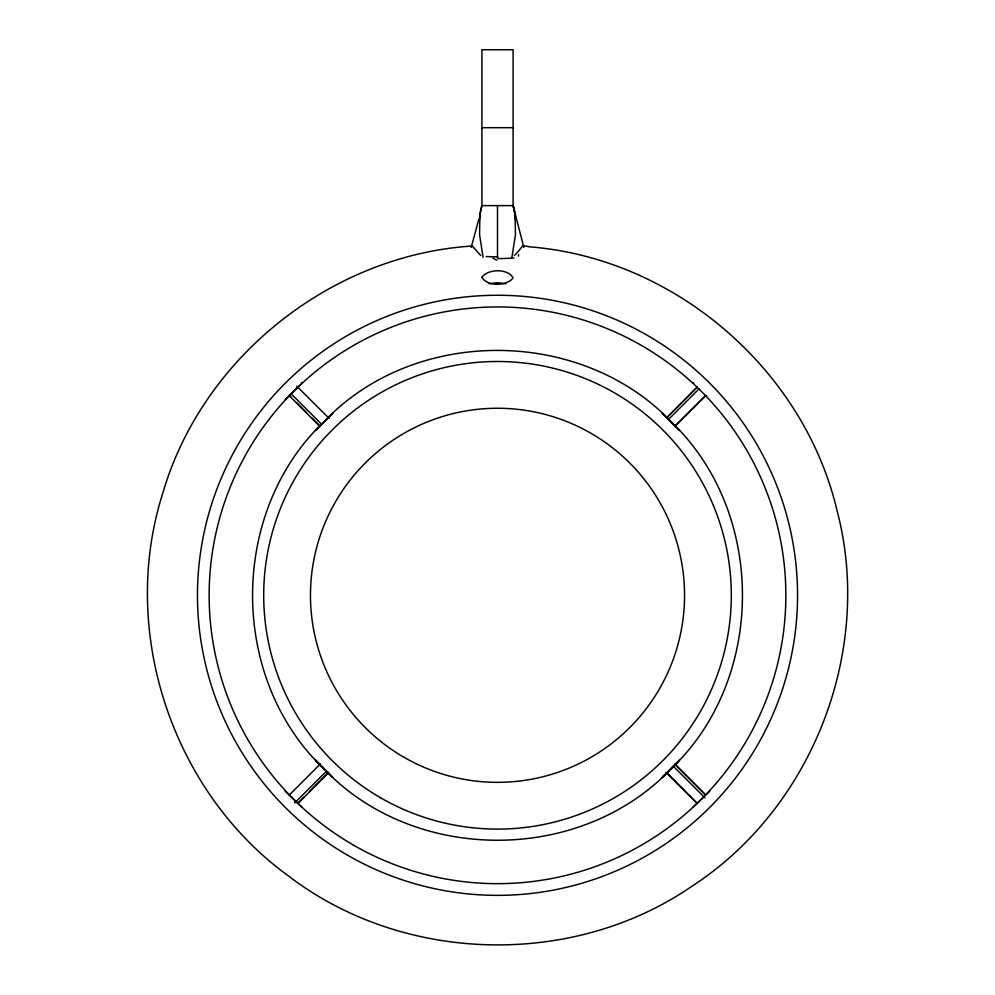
<?xml version="1.0" encoding="UTF-8"?>
<svg xmlns="http://www.w3.org/2000/svg" width="995" height="995" viewBox="0 0 995 995"><rect width="100%" height="100%" fill="white"/><g stroke="black" fill="none" stroke-linecap="round" stroke-linejoin="round"><path stroke-width="1.49" d="M697.196 803.363L666.712 772.63M479.403 219.945L479.752 216.412A154.834 105.93 11.3 0 1 481.916 205.617L481.916 49.75L513.084 49.75L513.084 205.617A154.834 105.93 -11.3 0 1 515.248 216.412L515.597 219.945M471.244 247.208L478.694 219.771M511.928 257.382L515.435 234.77L515.124 215.505A154.66 105.818 -11.3 0 0 513.084 205.617L481.916 205.617A154.66 105.818 11.3 0 0 479.876 215.505L479.565 234.77L483.072 257.382M471.319 246.797L472.339 246.126L474.217 248.203M673.714 766.287L675.431 764.533L705.517 794.694M322.504 423.099C229.559 513.121 229.223 676.277 321.721 766.735M675.257 764.732C765.478 674.361 764.832 513.383 673.279 423.858M324.905 420.686C416.283 325.614 583.418 327.392 673.142 423.721M669.424 770.59L673.354 766.647M668.988 771.038C579.165 862.827 417.726 863.386 327.243 772.244M332.628 413.398L315.602 430.437L332.628 413.398L327.28 418.298M285.155 791.112L302.032 807.306M692.968 383.299L693.664 382.602M696.898 387.279L666.936 417.552M289.11 795.154L320.415 763.861M667.421 417.042L697.271 387.192M668.665 419.256L699.087 388.834M294.831 802.841L326.335 771.336L321.957 766.971M297.729 803.413L304.122 797.007M309.457 791.684L328.649 772.493M675.107 425.972L705.567 395.612M298.102 803.313L328.139 772.891M674.585 426.731L705.89 395.438M662.371 777.194L679.398 760.168L662.371 777.194L667.72 772.294M692.968 807.306L709.845 791.112M514.315 255.491C516.878 253.277 519.004 250.628 520.994 247.917C523.034 243.725 528.444 247.357 531.803 247.034C675.605 259.285 803.736 369.829 836.969 510.273C873.871 649.785 812.965 807.679 691.923 886.271C572.983 968.023 403.808 963.869 289.035 876.384C171.998 791.945 118.915 631.253 162.62 493.719C201.973 357.727 330.825 255.18 471.928 246.039M327.828 417.776L328.823 418.198M319.606 426.071L289.483 395.91M489.192 283.737L497.5 282.679L505.808 283.737M481.916 127.683L513.084 127.683M523.072 246.039L523.756 247.208M480.685 255.491L474.366 248.402M679.398 430.437L662.371 413.398L679.398 430.437L674.498 425.076M301.336 382.602L302.032 383.299L285.155 399.48M296.721 386.147L328.935 418.211M674.685 764.148L704.547 794.01M673.54 766.461L705.045 797.965M291.037 393.721L321.46 424.131M289.396 395.525L291.523 397.652M296.858 402.987L306.448 412.589M311.783 417.912L320.315 426.445M666.065 772.394L697.358 803.686M315.602 760.168L332.628 777.194L315.602 760.168L320.502 765.528M295.017 801.249L295.428 802.48M523.681 246.797L513.084 205.617M497.5 205.617L497.5 257.817M518.519 254.571A128.405 19.203 -12.4 0 1 518.395 256.051M513.98 257.966A38.569 5.696 0 0 1 497.711 258.6M497.749 256.872A38.569 3.968 0.7 0 1 486.132 256.511M496.791 260.217A128.405 16.417 16.5 0 1 492.96 258.165M481.928 277.257C487.127 286.722 506.89 286.361 513.072 277.854C507.898 268.339 488.085 268.675 481.928 277.257M353.324 845.029A288.363 288.363 0 0 0 785.863 595.296A288.363 288.363 0 0 0 353.324 345.576A288.363 288.363 0 0 0 353.324 845.029M347.479 855.153A300.055 300.055 0 0 0 797.555 595.296A300.055 300.055 0 0 0 347.479 335.452A300.055 300.055 0 0 0 347.479 855.153M380.6 797.779A233.813 233.813 0 0 0 731.313 595.296A233.813 233.813 0 0 0 380.6 392.814A233.813 233.813 0 0 0 380.6 797.779M403.982 757.282A187.048 187.048 0 0 0 684.548 595.296A187.048 187.048 0 0 0 403.982 433.31A187.048 187.048 0 0 0 403.982 757.282"/></g></svg>
